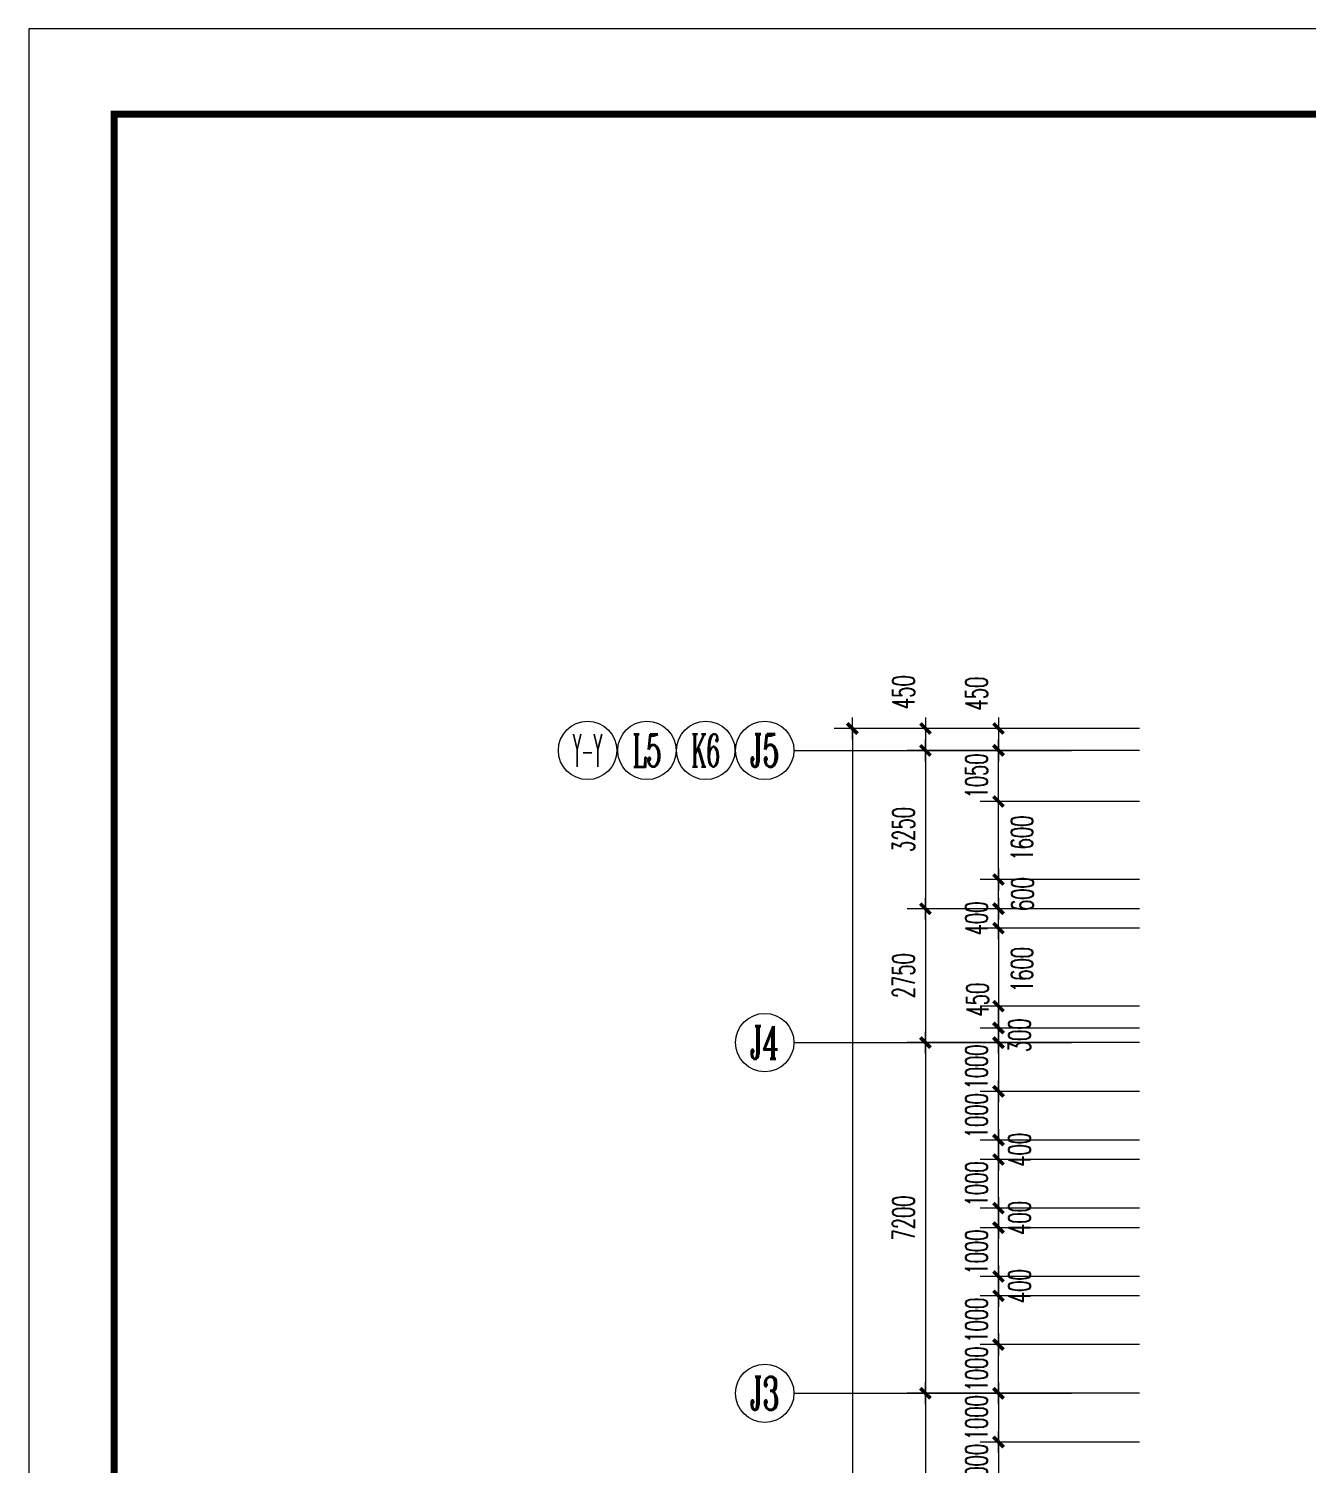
# Model space of a CAD drawing. Extents: x 1575758 to 1999219, y -897052 to -636879.
# Drawn here: x 1862498 to 1888748, y -668465 to -638991 of the extents above; entities that cross this region are included whole.
import ezdxf
from ezdxf.enums import TextEntityAlignment as Align

# ---------------------------------------------------------------- set-up
doc = ezdxf.new("R2010")
doc.units = 0
doc.header["$LTSCALE"] = 1500
doc.header["$MEASUREMENT"] = 0
doc.layers.get('0').update_dxf_attribs({"linetype": 'CONTINUOUS', "lineweight": 5})
doc.layers.get('DEFPOINTS').update_dxf_attribs({"linetype": 'CONTINUOUS', "lineweight": 5})
for name, color, linetype, lineweight in [('AXIS', 7, 'CONTINUOUS', 5), ('AXIS_TEXT', 7, 'CONTINUOUS', 5), ('PUB_DIM', 7, 'CONTINUOUS', 5)]:
    doc.layers.add(name, color=color, linetype=linetype, lineweight=lineweight)
doc.styles.add('COMPLEX', font='COMPLEX')
doc.styles.add('DIM_FONT', font='romans.shx', dxfattribs={"width": 0.6})
doc.dimstyles.new('NORMAL', dxfattribs={"dimscale": 1.5, "dimtxt": 300, "dimasz": 1, "dimexe": 250, "dimexo": 300, "dimgap": 150, "dimtad": 1, "dimdec": 0, "dimdsep": 46, "dimtxsty": 'DIM_FONT', "dimblk1": '_DIMX', "dimblk2": '_DIMX', "dimsah": 1, "dimcen": 2.5, "dimdle": 0.3, "dimclrd": 256, "dimclre": 256, "dimclrt": 256, "dimadec": 0, "dimazin": 0, "dimtfac": 1, "dimtdec": 0, "dimtix": 1, "dimtmove": 2, "dimatfit": 3, "dimldrblk": '_DIMX', "dimfxl": 1, "dimtvp": 1, "dimtolj": 1, "dimtzin": 0, "dimlwd": -1, "dimlwe": -1, "dimarcsym": 0})

# ---------------------------------------------------------------- blocks, each defined once
blk = doc.blocks.new('_AXISO')
blk.add_circle((0, 0), 0.5)
at = {"layer": 'AXIS_TEXT', "style": 'COMPLEX', "width": 1.041667}
blk.add_attdef('A', text='', height=0.56, dxfattribs=at).set_placement((-0.25, -0.28), (0.25, -0.28), align=Align.FIT)
blk = doc.blocks.new('_DIMX')
blk.add_line((-150, 0), (150, 0))
at = {"const_width": 50}
blk.add_lwpolyline([(-70, -70), (70, 70)], dxfattribs=at)
blk = doc.blocks.new('*D1574')
at = {"layer": 'AXIS'}
for p, q in [((1885303, -653808), (1880533, -653808)), ((1880908, -653809), (1880908, -657057)), ((1885303, -657058), (1880533, -657058))]:
    blk.add_line(p, q, dxfattribs=at)
at = {"layer": 'DEFPOINTS', "color": 0, "lineweight": 5}
for p in [(1885753, -653808), (1880908, -657058), (1885753, -657058)]:
    blk.add_point(p, dxfattribs=at)
at = {"layer": 'AXIS', "xscale": 1.5, "yscale": 1.5, "zscale": 1.5}
for p, rotation in [((1880908, -653808), 90), ((1880908, -657058), 270)]:
    blk.add_blockref('_DIMX', p, dxfattribs=dict(at, rotation=rotation))
at = {"layer": 'AXIS', "insert": (1880458, -655433), "char_height": 450, "attachment_point": 5, "rotation": 90, "style": 'DIM_FONT'}
blk.add_mtext('\\A1;3250', dxfattribs=at)
blk = doc.blocks.new('*D1575')
at = {"layer": 'AXIS'}
for p, q in [((1885033, -659808), (1880533, -659808)), ((1880908, -659809), (1880908, -667006)), ((1885033, -667008), (1880533, -667008))]:
    blk.add_line(p, q, dxfattribs=at)
at = {"layer": 'DEFPOINTS', "color": 0, "lineweight": 5}
for p in [(1885483, -659808), (1880908, -667008), (1885483, -667008)]:
    blk.add_point(p, dxfattribs=at)
at = {"layer": 'AXIS', "xscale": 1.5, "yscale": 1.5, "zscale": 1.5}
for p, rotation in [((1880908, -659808), 90), ((1880908, -667008), 270)]:
    blk.add_blockref('_DIMX', p, dxfattribs=dict(at, rotation=rotation))
at = {"layer": 'AXIS', "insert": (1880458, -663408), "char_height": 450, "attachment_point": 5, "rotation": 90, "style": 'DIM_FONT'}
blk.add_mtext('\\A1;7200', dxfattribs=at)
blk = doc.blocks.new('*D1576')
at = {"layer": 'AXIS'}
for p, q in [((1885033, -667008), (1880533, -667008)), ((1880908, -667009), (1880908, -674206)), ((1885033, -674208), (1880533, -674208))]:
    blk.add_line(p, q, dxfattribs=at)
at = {"layer": 'DEFPOINTS', "color": 0, "lineweight": 5}
for p in [(1885483, -667008), (1880908, -674208), (1885483, -674208)]:
    blk.add_point(p, dxfattribs=at)
at = {"layer": 'AXIS', "xscale": 1.5, "yscale": 1.5, "zscale": 1.5}
for p, rotation in [((1880908, -667008), 90), ((1880908, -674208), 270)]:
    blk.add_blockref('_DIMX', p, dxfattribs=dict(at, rotation=rotation))
at = {"layer": 'AXIS', "insert": (1880458, -670608), "char_height": 450, "attachment_point": 5, "rotation": 90, "style": 'DIM_FONT'}
blk.add_mtext('\\A1;7200', dxfattribs=at)
blk = doc.blocks.new('*D1584')
at = {"layer": 'DEFPOINTS', "color": 0, "lineweight": 5}
for p in [(1885753, -657458), (1882408, -659058), (1885753, -659058)]:
    blk.add_point(p, dxfattribs=at)
at = {"layer": 'PUB_DIM'}
for p, q in [((1885303, -657458), (1882033, -657458)), ((1882408, -657459), (1882408, -659056)), ((1885303, -659058), (1882033, -659058))]:
    blk.add_line(p, q, dxfattribs=at)
at = {"layer": 'PUB_DIM', "xscale": 1.5, "yscale": 1.5, "zscale": 1.5}
for p, rotation in [((1882408, -657458), 90), ((1882408, -659058), 270)]:
    blk.add_blockref('_DIMX', p, dxfattribs=dict(at, rotation=rotation))
at = {"layer": 'PUB_DIM', "insert": (1882890, -658308), "char_height": 450, "attachment_point": 5, "rotation": 90, "style": 'DIM_FONT'}
blk.add_mtext('\\A1;1600', dxfattribs=at)
blk = doc.blocks.new('*D1585')
at = {"layer": 'DEFPOINTS', "color": 0, "lineweight": 5}
for p in [(1885753, -653358), (1882408, -653808), (1885753, -653808)]:
    blk.add_point(p, dxfattribs=at)
at = {"layer": 'PUB_DIM'}
for p, q in [((1885303, -653358), (1882033, -653358)), ((1882408, -653356), (1882408, -653355)), ((1882408, -653358), (1882408, -653808)), ((1885303, -653808), (1882033, -653808)), ((1882408, -653809), (1882408, -653811))]:
    blk.add_line(p, q, dxfattribs=at)
at = {"layer": 'PUB_DIM', "xscale": 1.5, "yscale": 1.5, "zscale": 1.5}
for p, rotation in [((1882408, -653358), 270), ((1882408, -653808), 90)]:
    blk.add_blockref('_DIMX', p, dxfattribs=dict(at, rotation=rotation))
at = {"layer": 'PUB_DIM', "insert": (1881958, -652642), "char_height": 450, "attachment_point": 5, "rotation": 90, "style": 'DIM_FONT'}
blk.add_mtext('\\A1;450', dxfattribs=at)
blk = doc.blocks.new('*D1586')
at = {"layer": 'DEFPOINTS', "color": 0, "lineweight": 5}
for p in [(1882408, -659058), (1885753, -659058), (1885753, -659508)]:
    blk.add_point(p, dxfattribs=at)
at = {"layer": 'PUB_DIM'}
for p, q in [((1885303, -659058), (1882033, -659058)), ((1882408, -659056), (1882408, -659055)), ((1882408, -659508), (1882408, -659058)), ((1885303, -659508), (1882033, -659508)), ((1882408, -659509), (1882408, -659511))]:
    blk.add_line(p, q, dxfattribs=at)
at = {"layer": 'PUB_DIM', "xscale": 1.5, "yscale": 1.5, "zscale": 1.5}
for p, rotation in [((1882408, -659058), 270), ((1882408, -659508), 90)]:
    blk.add_blockref('_DIMX', p, dxfattribs=dict(at, rotation=rotation))
at = {"layer": 'PUB_DIM', "insert": (1881978, -658925), "char_height": 450, "attachment_point": 5, "rotation": 90, "style": 'DIM_FONT'}
blk.add_mtext('\\A1;450', dxfattribs=at)
blk = doc.blocks.new('*D1590')
at = {"layer": 'DEFPOINTS', "color": 0, "lineweight": 5}
for p in [(1882408, -657058), (1885753, -657058), (1885753, -657458)]:
    blk.add_point(p, dxfattribs=at)
at = {"layer": 'PUB_DIM'}
for p, q in [((1885303, -657058), (1882033, -657058)), ((1882408, -657057), (1882408, -657055)), ((1882408, -657458), (1882408, -657058)), ((1885303, -657458), (1882033, -657458)), ((1882408, -657459), (1882408, -657461))]:
    blk.add_line(p, q, dxfattribs=at)
at = {"layer": 'PUB_DIM', "xscale": 1.5, "yscale": 1.5, "zscale": 1.5}
for p, rotation in [((1882408, -657058), 270), ((1882408, -657458), 90)]:
    blk.add_blockref('_DIMX', p, dxfattribs=dict(at, rotation=rotation))
at = {"layer": 'PUB_DIM', "insert": (1881958, -657258), "char_height": 450, "attachment_point": 5, "rotation": 90, "style": 'DIM_FONT'}
blk.add_mtext('\\A1;400', dxfattribs=at)
blk = doc.blocks.new('*D1591')
at = {"layer": 'DEFPOINTS', "color": 0, "lineweight": 5}
for p in [(1885753, -659508), (1882408, -659808), (1885753, -659808)]:
    blk.add_point(p, dxfattribs=at)
at = {"layer": 'PUB_DIM'}
for p, q in [((1885303, -659508), (1882033, -659508)), ((1882408, -659506), (1882408, -659505)), ((1882408, -659508), (1882408, -659808)), ((1885303, -659808), (1882033, -659808)), ((1882408, -659809), (1882408, -659811))]:
    blk.add_line(p, q, dxfattribs=at)
at = {"layer": 'PUB_DIM', "xscale": 1.5, "yscale": 1.5, "zscale": 1.5}
for p, rotation in [((1882408, -659508), 270), ((1882408, -659808), 90)]:
    blk.add_blockref('_DIMX', p, dxfattribs=dict(at, rotation=rotation))
at = {"layer": 'PUB_DIM', "insert": (1882840, -659658), "char_height": 450, "attachment_point": 5, "rotation": 90, "style": 'DIM_FONT'}
blk.add_mtext('\\A1;300', dxfattribs=at)
blk = doc.blocks.new('*D1599')
at = {"layer": 'DEFPOINTS', "color": 0, "lineweight": 5}
for p in [(1882408, -654858), (1885753, -654858), (1885753, -656458)]:
    blk.add_point(p, dxfattribs=at)
at = {"layer": 'PUB_DIM'}
for p, q in [((1885303, -654858), (1882033, -654858)), ((1882408, -656456), (1882408, -654859)), ((1885303, -656458), (1882033, -656458))]:
    blk.add_line(p, q, dxfattribs=at)
at = {"layer": 'PUB_DIM', "xscale": 1.5, "yscale": 1.5, "zscale": 1.5}
for p, rotation in [((1882408, -654858), 90), ((1882408, -656458), 270)]:
    blk.add_blockref('_DIMX', p, dxfattribs=dict(at, rotation=rotation))
at = {"layer": 'PUB_DIM', "insert": (1882890, -655608), "char_height": 450, "attachment_point": 5, "rotation": 90, "style": 'DIM_FONT'}
blk.add_mtext('\\A1;1600', dxfattribs=at)
blk = doc.blocks.new('*D1600')
at = {"layer": 'DEFPOINTS', "color": 0, "lineweight": 5}
for p in [(1882408, -660808), (1885753, -660808), (1885753, -661808)]:
    blk.add_point(p, dxfattribs=at)
at = {"layer": 'PUB_DIM'}
for p, q in [((1885303, -660808), (1882033, -660808)), ((1882408, -660806), (1882408, -660805)), ((1882408, -661808), (1882408, -660808)), ((1885303, -661808), (1882033, -661808)), ((1882408, -661809), (1882408, -661811))]:
    blk.add_line(p, q, dxfattribs=at)
at = {"layer": 'PUB_DIM', "xscale": 1.5, "yscale": 1.5, "zscale": 1.5}
for p, rotation in [((1882408, -660808), 270), ((1882408, -661808), 90)]:
    blk.add_blockref('_DIMX', p, dxfattribs=dict(at, rotation=rotation))
at = {"layer": 'PUB_DIM', "insert": (1881958, -661308), "char_height": 450, "attachment_point": 5, "rotation": 90, "style": 'DIM_FONT'}
blk.add_mtext('\\A1;1000', dxfattribs=at)
blk = doc.blocks.new('*D1601')
at = {"layer": 'DEFPOINTS', "color": 0, "lineweight": 5}
for p in [(1882408, -661808), (1885753, -661808), (1885753, -662208)]:
    blk.add_point(p, dxfattribs=at)
at = {"layer": 'PUB_DIM'}
for p, q in [((1885303, -661808), (1882033, -661808)), ((1882408, -661806), (1882408, -661805)), ((1882408, -662208), (1882408, -661808)), ((1885303, -662208), (1882033, -662208)), ((1882408, -662209), (1882408, -662211))]:
    blk.add_line(p, q, dxfattribs=at)
at = {"layer": 'PUB_DIM', "xscale": 1.5, "yscale": 1.5, "zscale": 1.5}
for p, rotation in [((1882408, -661808), 270), ((1882408, -662208), 90)]:
    blk.add_blockref('_DIMX', p, dxfattribs=dict(at, rotation=rotation))
at = {"layer": 'PUB_DIM', "insert": (1882840, -662008), "char_height": 450, "attachment_point": 5, "rotation": 90, "style": 'DIM_FONT'}
blk.add_mtext('\\A1;400', dxfattribs=at)
blk = doc.blocks.new('*D1602')
at = {"layer": 'DEFPOINTS', "color": 0, "lineweight": 5}
for p in [(1882408, -666008), (1885753, -666008), (1885753, -667008)]:
    blk.add_point(p, dxfattribs=at)
at = {"layer": 'PUB_DIM'}
for p, q in [((1885303, -666008), (1882033, -666008)), ((1882408, -666006), (1882408, -666005)), ((1882408, -667008), (1882408, -666008)), ((1885303, -667008), (1882033, -667008)), ((1882408, -667009), (1882408, -667011))]:
    blk.add_line(p, q, dxfattribs=at)
at = {"layer": 'PUB_DIM', "xscale": 1.5, "yscale": 1.5, "zscale": 1.5}
for p, rotation in [((1882408, -666008), 270), ((1882408, -667008), 90)]:
    blk.add_blockref('_DIMX', p, dxfattribs=dict(at, rotation=rotation))
at = {"layer": 'PUB_DIM', "insert": (1881958, -666508), "char_height": 450, "attachment_point": 5, "rotation": 90, "style": 'DIM_FONT'}
blk.add_mtext('\\A1;1000', dxfattribs=at)
blk = doc.blocks.new('*D1603')
at = {"layer": 'DEFPOINTS', "color": 0, "lineweight": 5}
for p in [(1882408, -653808), (1885753, -653808), (1885753, -654858)]:
    blk.add_point(p, dxfattribs=at)
at = {"layer": 'PUB_DIM'}
for p, q in [((1885303, -653808), (1882033, -653808)), ((1882408, -653806), (1882408, -653805)), ((1882408, -654858), (1882408, -653808)), ((1885303, -654858), (1882033, -654858)), ((1882408, -654859), (1882408, -654861))]:
    blk.add_line(p, q, dxfattribs=at)
at = {"layer": 'PUB_DIM', "xscale": 1.5, "yscale": 1.5, "zscale": 1.5}
for p, rotation in [((1882408, -653808), 270), ((1882408, -654858), 90)]:
    blk.add_blockref('_DIMX', p, dxfattribs=dict(at, rotation=rotation))
at = {"layer": 'PUB_DIM', "insert": (1881958, -654333), "char_height": 450, "attachment_point": 5, "rotation": 90, "style": 'DIM_FONT'}
blk.add_mtext('\\A1;1050', dxfattribs=at)
blk = doc.blocks.new('*D1604')
at = {"layer": 'AXIS'}
for p, q in [((1883458, -653358), (1879033, -653358)), ((1879408, -653359), (1879408, -710956)), ((1883458, -710958), (1879033, -710958))]:
    blk.add_line(p, q, dxfattribs=at)
at = {"layer": 'DEFPOINTS', "color": 0, "lineweight": 5}
for p in [(1883908, -653358), (1879408, -710958), (1883908, -710958)]:
    blk.add_point(p, dxfattribs=at)
at = {"layer": 'AXIS', "xscale": 1.5, "yscale": 1.5, "zscale": 1.5}
for p, rotation in [((1879408, -653358), 90), ((1879408, -710958), 270)]:
    blk.add_blockref('_DIMX', p, dxfattribs=dict(at, rotation=rotation))
at = {"layer": 'AXIS', "insert": (1878958, -682158), "char_height": 450, "attachment_point": 5, "rotation": 90, "style": 'DIM_FONT'}
blk.add_mtext('\\A1;57600', dxfattribs=at)
blk = doc.blocks.new('*D1605')
at = {"layer": 'DEFPOINTS', "color": 0, "lineweight": 5}
for p in [(1882858, -653358), (1880908, -653808), (1882858, -653808)]:
    blk.add_point(p, dxfattribs=at)
at = {"layer": 'PUB_DIM'}
for p, q in [((1882408, -653358), (1880533, -653358)), ((1880908, -653356), (1880908, -653355)), ((1880908, -653358), (1880908, -653808)), ((1882408, -653808), (1880533, -653808)), ((1880908, -653809), (1880908, -653811))]:
    blk.add_line(p, q, dxfattribs=at)
at = {"layer": 'PUB_DIM', "xscale": 1.5, "yscale": 1.5, "zscale": 1.5}
for p, rotation in [((1880908, -653358), 270), ((1880908, -653808), 90)]:
    blk.add_blockref('_DIMX', p, dxfattribs=dict(at, rotation=rotation))
at = {"layer": 'PUB_DIM', "insert": (1880458, -652613), "char_height": 450, "attachment_point": 5, "rotation": 90, "style": 'DIM_FONT'}
blk.add_mtext('\\A1;450', dxfattribs=at)
blk = doc.blocks.new('*D1619')
at = {"layer": 'DEFPOINTS', "color": 0, "lineweight": 5}
for p in [(1885753, -659808), (1882408, -660808), (1885753, -660808)]:
    blk.add_point(p, dxfattribs=at)
at = {"layer": 'PUB_DIM'}
for p, q in [((1885303, -659808), (1882033, -659808)), ((1882408, -659806), (1882408, -659805)), ((1882408, -659808), (1882408, -660808)), ((1885303, -660808), (1882033, -660808)), ((1882408, -660809), (1882408, -660811))]:
    blk.add_line(p, q, dxfattribs=at)
at = {"layer": 'PUB_DIM', "xscale": 1.5, "yscale": 1.5, "zscale": 1.5}
for p, rotation in [((1882408, -659808), 270), ((1882408, -660808), 90)]:
    blk.add_blockref('_DIMX', p, dxfattribs=dict(at, rotation=rotation))
at = {"layer": 'PUB_DIM', "insert": (1881958, -660308), "char_height": 450, "attachment_point": 5, "rotation": 90, "style": 'DIM_FONT'}
blk.add_mtext('\\A1;1000', dxfattribs=at)
blk = doc.blocks.new('*D1620')
at = {"layer": 'DEFPOINTS', "color": 0, "lineweight": 5}
for p in [(1882408, -662208), (1885753, -662208), (1885753, -663208)]:
    blk.add_point(p, dxfattribs=at)
at = {"layer": 'PUB_DIM'}
for p, q in [((1885303, -662208), (1882033, -662208)), ((1882408, -662206), (1882408, -662205)), ((1882408, -663208), (1882408, -662208)), ((1885303, -663208), (1882033, -663208)), ((1882408, -663209), (1882408, -663211))]:
    blk.add_line(p, q, dxfattribs=at)
at = {"layer": 'PUB_DIM', "xscale": 1.5, "yscale": 1.5, "zscale": 1.5}
for p, rotation in [((1882408, -662208), 270), ((1882408, -663208), 90)]:
    blk.add_blockref('_DIMX', p, dxfattribs=dict(at, rotation=rotation))
at = {"layer": 'PUB_DIM', "insert": (1881958, -662708), "char_height": 450, "attachment_point": 5, "rotation": 90, "style": 'DIM_FONT'}
blk.add_mtext('\\A1;1000', dxfattribs=at)
blk = doc.blocks.new('*D1621')
at = {"layer": 'DEFPOINTS', "color": 0, "lineweight": 5}
for p in [(1882408, -663208), (1885753, -663208), (1885753, -663608)]:
    blk.add_point(p, dxfattribs=at)
at = {"layer": 'PUB_DIM'}
for p, q in [((1885303, -663208), (1882033, -663208)), ((1882408, -663206), (1882408, -663205)), ((1882408, -663608), (1882408, -663208)), ((1885303, -663608), (1882033, -663608)), ((1882408, -663609), (1882408, -663611))]:
    blk.add_line(p, q, dxfattribs=at)
at = {"layer": 'PUB_DIM', "xscale": 1.5, "yscale": 1.5, "zscale": 1.5}
for p, rotation in [((1882408, -663208), 270), ((1882408, -663608), 90)]:
    blk.add_blockref('_DIMX', p, dxfattribs=dict(at, rotation=rotation))
at = {"layer": 'PUB_DIM', "insert": (1882840, -663408), "char_height": 450, "attachment_point": 5, "rotation": 90, "style": 'DIM_FONT'}
blk.add_mtext('\\A1;400', dxfattribs=at)
blk = doc.blocks.new('*D1622')
at = {"layer": 'DEFPOINTS', "color": 0, "lineweight": 5}
for p in [(1882408, -663608), (1885753, -663608), (1885753, -664608)]:
    blk.add_point(p, dxfattribs=at)
at = {"layer": 'PUB_DIM'}
for p, q in [((1885303, -663608), (1882033, -663608)), ((1882408, -663606), (1882408, -663605)), ((1882408, -664608), (1882408, -663608)), ((1885303, -664608), (1882033, -664608)), ((1882408, -664609), (1882408, -664611))]:
    blk.add_line(p, q, dxfattribs=at)
at = {"layer": 'PUB_DIM', "xscale": 1.5, "yscale": 1.5, "zscale": 1.5}
for p, rotation in [((1882408, -663608), 270), ((1882408, -664608), 90)]:
    blk.add_blockref('_DIMX', p, dxfattribs=dict(at, rotation=rotation))
at = {"layer": 'PUB_DIM', "insert": (1881958, -664108), "char_height": 450, "attachment_point": 5, "rotation": 90, "style": 'DIM_FONT'}
blk.add_mtext('\\A1;1000', dxfattribs=at)
blk = doc.blocks.new('*D1623')
at = {"layer": 'DEFPOINTS', "color": 0, "lineweight": 5}
for p in [(1882408, -664608), (1885753, -664608), (1885753, -665008)]:
    blk.add_point(p, dxfattribs=at)
at = {"layer": 'PUB_DIM'}
for p, q in [((1885303, -664608), (1882033, -664608)), ((1882408, -664606), (1882408, -664605)), ((1882408, -665008), (1882408, -664608)), ((1885303, -665008), (1882033, -665008)), ((1882408, -665009), (1882408, -665011))]:
    blk.add_line(p, q, dxfattribs=at)
at = {"layer": 'PUB_DIM', "xscale": 1.5, "yscale": 1.5, "zscale": 1.5}
for p, rotation in [((1882408, -664608), 270), ((1882408, -665008), 90)]:
    blk.add_blockref('_DIMX', p, dxfattribs=dict(at, rotation=rotation))
at = {"layer": 'PUB_DIM', "insert": (1882840, -664808), "char_height": 450, "attachment_point": 5, "rotation": 90, "style": 'DIM_FONT'}
blk.add_mtext('\\A1;400', dxfattribs=at)
blk = doc.blocks.new('*D1624')
at = {"layer": 'DEFPOINTS', "color": 0, "lineweight": 5}
for p in [(1882408, -665008), (1885753, -665008), (1885753, -666008)]:
    blk.add_point(p, dxfattribs=at)
at = {"layer": 'PUB_DIM'}
for p, q in [((1885303, -665008), (1882033, -665008)), ((1882408, -665006), (1882408, -665005)), ((1882408, -666008), (1882408, -665008)), ((1885303, -666008), (1882033, -666008)), ((1882408, -666009), (1882408, -666011))]:
    blk.add_line(p, q, dxfattribs=at)
at = {"layer": 'PUB_DIM', "xscale": 1.5, "yscale": 1.5, "zscale": 1.5}
for p, rotation in [((1882408, -665008), 270), ((1882408, -666008), 90)]:
    blk.add_blockref('_DIMX', p, dxfattribs=dict(at, rotation=rotation))
at = {"layer": 'PUB_DIM', "insert": (1881958, -665508), "char_height": 450, "attachment_point": 5, "rotation": 90, "style": 'DIM_FONT'}
blk.add_mtext('\\A1;1000', dxfattribs=at)
blk = doc.blocks.new('*D1627')
at = {"layer": 'DEFPOINTS', "color": 0, "lineweight": 5}
for p in [(1885753, -667008), (1882408, -668008), (1885753, -668008)]:
    blk.add_point(p, dxfattribs=at)
at = {"layer": 'PUB_DIM'}
for p, q in [((1885303, -667008), (1882033, -667008)), ((1882408, -667006), (1882408, -667005)), ((1882408, -667008), (1882408, -668008)), ((1885303, -668008), (1882033, -668008)), ((1882408, -668010), (1882408, -668011))]:
    blk.add_line(p, q, dxfattribs=at)
at = {"layer": 'PUB_DIM', "xscale": 1.5, "yscale": 1.5, "zscale": 1.5}
for p, rotation in [((1882408, -667008), 270), ((1882408, -668008), 90)]:
    blk.add_blockref('_DIMX', p, dxfattribs=dict(at, rotation=rotation))
at = {"layer": 'PUB_DIM', "insert": (1881958, -667508), "char_height": 450, "attachment_point": 5, "rotation": 90, "style": 'DIM_FONT'}
blk.add_mtext('\\A1;1000', dxfattribs=at)
blk = doc.blocks.new('*D1633')
at = {"layer": 'DEFPOINTS', "color": 0, "lineweight": 5}
for p in [(1885753, -668008), (1882408, -669008), (1885753, -669008)]:
    blk.add_point(p, dxfattribs=at)
at = {"layer": 'PUB_DIM'}
for p, q in [((1885303, -668008), (1882033, -668008)), ((1882408, -668007), (1882408, -668005)), ((1882408, -668008), (1882408, -669008)), ((1885303, -669008), (1882033, -669008)), ((1882408, -669010), (1882408, -669011))]:
    blk.add_line(p, q, dxfattribs=at)
at = {"layer": 'PUB_DIM', "xscale": 1.5, "yscale": 1.5, "zscale": 1.5}
for p, rotation in [((1882408, -668008), 270), ((1882408, -669008), 90)]:
    blk.add_blockref('_DIMX', p, dxfattribs=dict(at, rotation=rotation))
at = {"layer": 'PUB_DIM', "insert": (1881958, -668508), "char_height": 450, "attachment_point": 5, "rotation": 90, "style": 'DIM_FONT'}
blk.add_mtext('\\A1;1000', dxfattribs=at)
blk = doc.blocks.new('*D2272')
at = {"layer": 'AXIS'}
for p, q in [((1885303, -657058), (1880533, -657058)), ((1880908, -657060), (1880908, -659806)), ((1885303, -659808), (1880533, -659808))]:
    blk.add_line(p, q, dxfattribs=at)
at = {"layer": 'DEFPOINTS', "color": 0, "lineweight": 5}
for p in [(1885753, -657058), (1880908, -659808), (1885753, -659808)]:
    blk.add_point(p, dxfattribs=at)
at = {"layer": 'AXIS', "xscale": 1.5, "yscale": 1.5, "zscale": 1.5}
for p, rotation in [((1880908, -657058), 90), ((1880908, -659808), 270)]:
    blk.add_blockref('_DIMX', p, dxfattribs=dict(at, rotation=rotation))
at = {"layer": 'AXIS', "insert": (1880458, -658433), "char_height": 450, "attachment_point": 5, "rotation": 90, "style": 'DIM_FONT'}
blk.add_mtext('\\A1;2750', dxfattribs=at)
blk = doc.blocks.new('*D2273')
at = {"layer": 'DEFPOINTS', "color": 0, "lineweight": 5}
for p in [(1882408, -656458), (1885753, -656458), (1885753, -657058)]:
    blk.add_point(p, dxfattribs=at)
at = {"layer": 'PUB_DIM'}
for p, q in [((1885303, -656458), (1882033, -656458)), ((1882408, -657057), (1882408, -656459)), ((1885303, -657058), (1882033, -657058))]:
    blk.add_line(p, q, dxfattribs=at)
at = {"layer": 'PUB_DIM', "xscale": 1.5, "yscale": 1.5, "zscale": 1.5}
for p, rotation in [((1882408, -656458), 90), ((1882408, -657058), 270)]:
    blk.add_blockref('_DIMX', p, dxfattribs=dict(at, rotation=rotation))
at = {"layer": 'PUB_DIM', "insert": (1882901, -656758), "char_height": 450, "attachment_point": 5, "rotation": 90, "style": 'DIM_FONT'}
blk.add_mtext('\\A1;600', dxfattribs=at)

msp = doc.modelspace()

# ---------------------------------------------------------------- linework, layer by layer
at = {"layer": 'AXIS'}
for p, q in [((1878208.4, -653807.9), (1883908.4, -653807.9)), ((1878208.4, -659807.9), (1883908.4, -659807.9)), ((1878208.4, -659807.9), (1883908.4, -659807.9)), ((1878208.4, -667007.9), (1883908.4, -667007.9))]:
    msp.add_line(p, q, dxfattribs=at)
at = {"layer": 'AXIS', "color": 250}
msp.add_lwpolyline([(1862498, -638991.1), (1862498, -740304.5), (1999218.5, -740304.5), (1999218.5, -638991.1)], close=True, dxfattribs=at)
at = {"layer": 'AXIS', "color": 0, "const_width": 140.2}
msp.add_lwpolyline([(1864250.8, -640743.9), (1864250.8, -738551.6), (1997465.7, -738551.6), (1997465.7, -640743.9)], close=True, dxfattribs=at)

# ---------------------------------------------------------------- block references
at = {"layer": 'AXIS'}
ref = msp.add_blockref('_AXISO', (1873971.7, -653807.9), dxfattribs=dict(at, xscale=1200, yscale=1200, zscale=1200))
ref.add_attrib('A', 'Y-Y', dxfattribs={"layer": 'AXIS_TEXT', "height": 672, "style": 'COMPLEX', "width": 0.284091}).set_placement((1873671.7, -654143.9), (1874271.7, -654143.9), align=Align.FIT)
ref = msp.add_blockref('_AXISO', (1873971.7, -653807.9), dxfattribs=dict(at, xscale=1200, yscale=1200, zscale=1200))
ref.add_attrib('A', 'Y-Y', dxfattribs={"layer": 'AXIS_TEXT', "height": 672, "style": 'COMPLEX', "width": 0.284091}).set_placement((1873671.7, -654143.9), (1874271.7, -654143.9), align=Align.FIT)
ref = msp.add_blockref('_AXISO', (1875190.5, -653807.9), dxfattribs=dict(at, xscale=1200, yscale=1200, zscale=1200))
ref.add_attrib('A', 'L5', dxfattribs={"layer": 'AXIS_TEXT', "height": 672, "style": 'COMPLEX', "width": 0.585938}).set_placement((1874890.5, -654143.9), (1875490.5, -654143.9), align=Align.FIT)
ref = msp.add_blockref('_AXISO', (1876397.3, -653807.9), dxfattribs=dict(at, xscale=1200, yscale=1200, zscale=1200))
ref.add_attrib('A', 'K6', dxfattribs={"layer": 'AXIS_TEXT', "height": 672, "style": 'COMPLEX', "width": 0.520833}).set_placement((1876097.3, -654143.9), (1876697.3, -654143.9), align=Align.FIT)
ref = msp.add_blockref('_AXISO', (1877608.4, -653807.9), dxfattribs=dict(at, xscale=1200, yscale=1200, zscale=1200))
ref.add_attrib('A', 'J5', dxfattribs={"layer": 'AXIS_TEXT', "height": 672, "style": 'COMPLEX', "width": 0.646552}).set_placement((1877308.4, -654143.9), (1877908.4, -654143.9), align=Align.FIT)
ref = msp.add_blockref('_AXISO', (1877608.4, -659807.9), dxfattribs=dict(at, xscale=1200, yscale=1200, zscale=1200))
ref.add_attrib('A', 'J4', dxfattribs={"layer": 'AXIS_TEXT', "height": 672, "style": 'COMPLEX', "width": 0.604839}).set_placement((1877308.4, -660143.9), (1877908.4, -660143.9), align=Align.FIT)
ref = msp.add_blockref('_AXISO', (1877608.4, -667007.9), dxfattribs=dict(at, xscale=1200, yscale=1200, zscale=1200))
ref.add_attrib('A', 'J3', dxfattribs={"layer": 'AXIS_TEXT', "height": 672, "style": 'COMPLEX', "width": 0.646552}).set_placement((1877308.4, -667343.9), (1877908.4, -667343.9), align=Align.FIT)

# ---------------------------------------------------------------- dimensions: what is measured, and where the dimension line sits
for p1, p2, distance, picture, middle in [((1883908.4, -653357.9), (1883908.4, -710957.9), -4500, '*D1604', (1878958.4, -682157.9)), ((1885753.2, -653807.9), (1885753.2, -657058.3), -4844.8, '*D1574', (1880458.4, -655433.1)), ((1885753.2, -657058.3), (1885753.2, -659807.9), -4844.8, '*D2272', (1880458.4, -658433.1))]:
    dim = msp.add_aligned_dim(p1=p1, p2=p2, distance=distance, dimstyle='NORMAL', dxfattribs=at)
    dim.commit()
    dim.dimension.update_dxf_attribs({"geometry": picture, "text_midpoint": middle})
for base, p1, p2, picture, middle in [((1880908.4, -667007.9), (1885483.1, -659807.9), (1885483.1, -667007.9), '*D1575', (1880458.4, -663407.9)), ((1880908.4, -674207.9), (1885483.1, -667007.9), (1885483.1, -674207.9), '*D1576', (1880458.4, -670607.9))]:
    dim = msp.add_linear_dim(base=base, p1=p1, p2=p2, angle=90, dimstyle='NORMAL', dxfattribs=at)
    dim.commit()
    dim.dimension.update_dxf_attribs({"geometry": picture, "text_midpoint": middle})
at = {"layer": 'PUB_DIM'}
for base, p1, p2, angle, picture, middle in [((1880908.4, -653808), (1882858.4, -653357.9), (1882858.4, -653808), 270, '*D1605', (1880458.4, -652613.4)), ((1882408.4, -653808), (1885753.2, -653357.9), (1885753.2, -653808), 270, '*D1585', (1881958.4, -652642.4)), ((1882408.4, -654857.8), (1885753.2, -656457.9), (1885753.2, -654857.8), 90, '*D1599', (1882890.4, -655607.9)), ((1882408.4, -656457.9), (1885753.2, -657058.3), (1885753.2, -656457.9), 90, '*D2273', (1882901.2, -656758.1)), ((1882408.4, -659057.9), (1885753.2, -657457.9), (1885753.2, -659057.9), 270, '*D1584', (1882890.4, -658307.9)), ((1882408.4, -659057.9), (1885753.2, -659507.9), (1885753.2, -659057.9), 90, '*D1586', (1881977.8, -658925.1)), ((1882408.4, -659808), (1885753.2, -659507.9), (1885753.2, -659808), 270, '*D1591', (1882840.4, -659657.9)), ((1882408.4, -661807.9), (1885753.2, -662207.8), (1885753.2, -661807.9), 90, '*D1601', (1882840.4, -662007.8)), ((1882408.4, -663207.8), (1885753.2, -663607.7), (1885753.2, -663207.8), 90, '*D1621', (1882840.4, -663407.8)), ((1882408.4, -664607.7), (1885753.2, -665007.7), (1885753.2, -664607.7), 90, '*D1623', (1882840.4, -664807.7))]:
    dim = msp.add_linear_dim(base=base, p1=p1, p2=p2, angle=angle, dimstyle='NORMAL', dxfattribs=at)
    dim.commit()
    dim.dimension.update_dxf_attribs({"geometry": picture, "text_midpoint": middle, "dimtype": 161})
for p1, p2, distance, picture, middle in [((1885753.2, -654857.8), (1885753.2, -653808), 3344.8, '*D1603', (1881958.4, -654332.9)), ((1885753.2, -657457.9), (1885753.2, -657058.3), 3344.8, '*D1590', (1881958.4, -657258.1)), ((1885753.2, -659807.9), (1885753.2, -660807.9), -3344.8, '*D1619', (1881958.4, -660307.9)), ((1885753.2, -661807.9), (1885753.2, -660807.9), 3344.8, '*D1600', (1881958.4, -661307.9)), ((1885753.2, -663207.8), (1885753.2, -662207.8), 3344.8, '*D1620', (1881958.4, -662707.8)), ((1885753.2, -664607.7), (1885753.2, -663607.7), 3344.8, '*D1622', (1881958.4, -664107.7)), ((1885753.2, -666007.6), (1885753.2, -665007.7), 3344.8, '*D1624', (1881958.4, -665507.6)), ((1885753.2, -667008), (1885753.2, -666007.6), 3344.8, '*D1602', (1881958.4, -666507.8)), ((1885753.2, -667008), (1885753.2, -668008.3), -3344.8, '*D1627', (1881958.4, -667508.1)), ((1885753.2, -668008.3), (1885753.2, -669008.3), -3344.8, '*D1633', (1881958.4, -668508.3))]:
    dim = msp.add_aligned_dim(p1=p1, p2=p2, distance=distance, dimstyle='NORMAL', dxfattribs=at)
    dim.commit()
    dim.dimension.update_dxf_attribs({"geometry": picture, "text_midpoint": middle})

doc.saveas('drawing.dxf')
